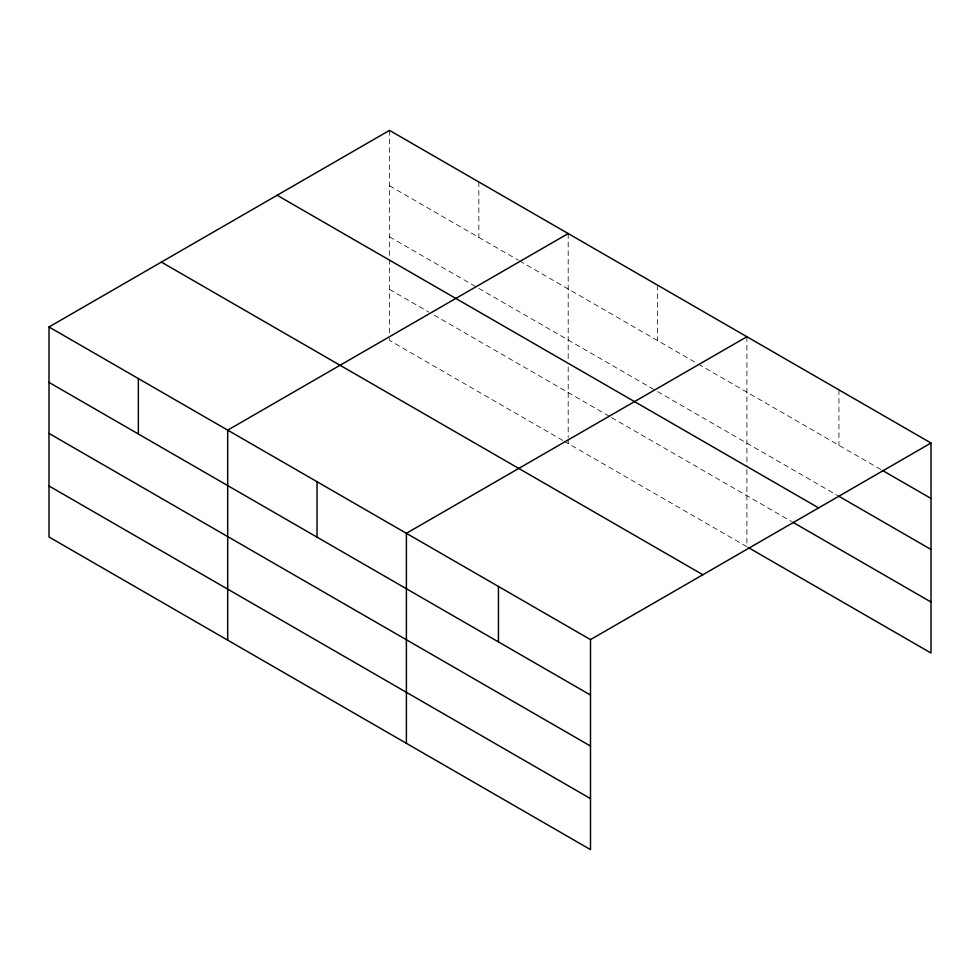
<?xml version="1.0" encoding="UTF-8"?>
<svg xmlns="http://www.w3.org/2000/svg" width="980" height="980" viewBox="0 0 980 980"><rect width="100%" height="100%" fill="white"/><g stroke="black" fill="none" stroke-linecap="round" stroke-linejoin="round"><path stroke-width="0.73" stroke-dasharray="4.9 3.68" d="M389.501 185.82L518.273 260.166M519.584 260.925L696.964 363.335M698.274 364.095L881.032 469.604M389.501 236.829L476.219 286.895M478.853 288.414L654.922 390.065M657.543 391.584L838.941 496.309M389.501 289.382L428.922 312.142M434.177 315.168L610.246 416.819M611.557 417.578L791.607 521.532M562.937 440.522L389.501 340.391L389.501 335.883M564.26 441.282L746.895 546.73L746.895 465.684M838.941 389.881L838.941 445.3M746.895 336.728L746.895 464.189M657.543 285.143L657.543 340.575M568.192 233.559L568.192 359.513M568.192 367.022L568.192 437.558M568.192 439.052L568.192 443.56M478.853 181.974L478.853 237.405M389.501 130.389L389.501 257.85M389.501 259.357L389.501 334.388"/><path stroke-width="1.47" d="M49 326.977L590.499 639.609L590.499 849.611L49 536.979L49 326.977L389.501 130.389L931 443.021L931 653.023L748.206 547.489M568.192 233.559L227.691 430.147L227.691 640.148M746.895 336.728L406.394 533.316L406.394 743.318M590.499 639.609L931 443.021M882.343 470.363L931 498.452M838.941 496.309L931 549.462M277.132 195.265L818.631 507.897M792.918 522.291L931 602.014M161.369 262.101L702.868 574.733M49 382.408L590.499 695.041M49 433.417L590.499 746.05M49 485.97L590.499 798.602M498.44 586.469L498.44 641.888M317.042 481.731L317.042 537.163M138.352 378.562L138.352 433.993"/></g></svg>
